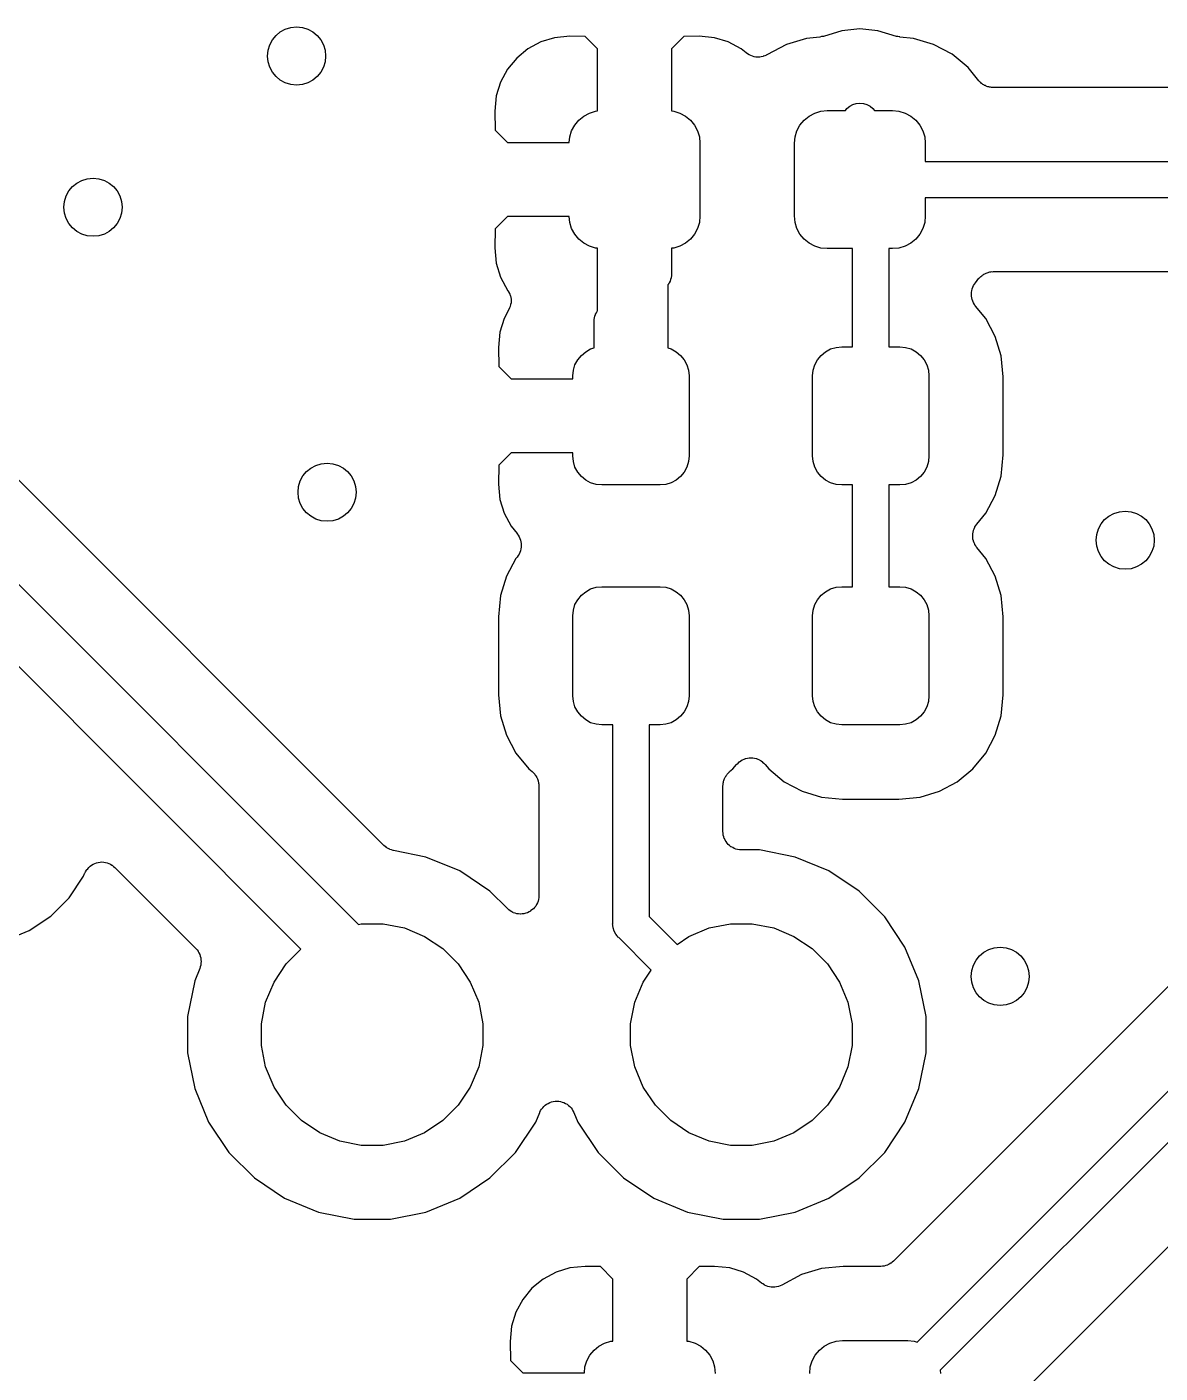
# Model space of a CAD drawing. Extents: x 103 to 213, y -152 to -90.
# Drawn here: x 110.8 to 118.59, y -116.65 to -107.39 of the extents above; entities that cross this region are included whole.
import ezdxf

# ---------------------------------------------------------------- set-up
doc = ezdxf.new("R2010")
doc.units = 0
doc.layers.add('BLACK', color=7, linetype='CONTINUOUS')

msp = doc.modelspace()

# ---------------------------------------------------------------- linework, layer by layer
at = {"layer": 'BLACK', "linetype": 'CONTINUOUS'}
for p, q in [((114.425, -107.464), (114.33, -107.493)), ((114.53, -107.454), (114.425, -107.464)), ((114.636, -107.456), (114.53, -107.454)), ((114.721, -107.541), (114.636, -107.456)), ((115.314, -107.456), (115.229, -107.541)), ((115.42, -107.454), (115.314, -107.456)), ((115.525, -107.464), (115.42, -107.454)), ((115.62, -107.493), (115.525, -107.464)), ((116.157, -107.469), (116.019, -107.511)), ((116.25, -107.46), (116.157, -107.469)), ((116.261, -107.457), (116.25, -107.46)), ((116.272, -107.455), (116.261, -107.457)), ((116.274, -107.455), (116.272, -107.455)), ((116.401, -107.416), (116.274, -107.455)), ((116.274, -107.455), (116.274, -107.455)), ((116.274, -107.455), (116.274, -107.455)), ((116.274, -107.455), (116.274, -107.455)), ((116.525, -107.404), (116.401, -107.416)), ((116.649, -107.416), (116.525, -107.404)), ((116.776, -107.455), (116.649, -107.416)), ((116.787, -107.457), (116.776, -107.455)), ((116.799, -107.459), (116.787, -107.457)), ((116.8, -107.459), (116.799, -107.459)), ((116.8, -107.46), (116.8, -107.459)), ((116.8, -107.459), (116.8, -107.459)), ((116.8, -107.459), (116.8, -107.459)), ((116.893, -107.469), (116.8, -107.46)), ((117.031, -107.511), (116.893, -107.469)), ((114.241, -107.541), (114.164, -107.604)), ((114.33, -107.493), (114.241, -107.541)), ((114.721, -107.968), (114.721, -107.541)), ((115.229, -107.541), (115.229, -107.968)), ((115.709, -107.541), (115.62, -107.493)), ((115.743, -107.569), (115.709, -107.541)), ((115.753, -107.575), (115.743, -107.569)), ((115.763, -107.582), (115.753, -107.575)), ((116.019, -107.511), (115.884, -107.583)), ((117.159, -107.578), (117.031, -107.511)), ((114.164, -107.604), (114.101, -107.681)), ((115.764, -107.583), (115.763, -107.582)), ((115.763, -107.582), (115.763, -107.582)), ((115.775, -107.587), (115.764, -107.583)), ((115.786, -107.592), (115.775, -107.587)), ((115.787, -107.592), (115.786, -107.592)), ((115.786, -107.592), (115.786, -107.592)), ((115.798, -107.595), (115.787, -107.592)), ((115.81, -107.597), (115.798, -107.595)), ((115.811, -107.597), (115.81, -107.597)), ((115.81, -107.597), (115.81, -107.597)), ((115.823, -107.597), (115.811, -107.597)), ((115.835, -107.597), (115.823, -107.597)), ((115.836, -107.597), (115.835, -107.597)), ((115.835, -107.597), (115.835, -107.597)), ((115.847, -107.595), (115.836, -107.597)), ((115.859, -107.593), (115.847, -107.595)), ((115.86, -107.592), (115.859, -107.592)), ((115.859, -107.592), (115.859, -107.593)), ((115.871, -107.588), (115.86, -107.592)), ((115.882, -107.584), (115.871, -107.588)), ((115.883, -107.583), (115.882, -107.584)), ((115.884, -107.583), (115.883, -107.583)), ((115.883, -107.583), (115.883, -107.583)), ((115.883, -107.583), (115.883, -107.583)), ((117.27, -107.67), (117.159, -107.578)), ((117.344, -107.761), (117.27, -107.67)), ((114.101, -107.681), (114.053, -107.77)), ((117.348, -107.765), (117.344, -107.761)), ((114.053, -107.77), (114.024, -107.865)), ((117.352, -107.769), (117.348, -107.765)), ((117.357, -107.773), (117.352, -107.769)), ((117.362, -107.778), (117.357, -107.773)), ((117.367, -107.781), (117.362, -107.778)), ((117.371, -107.785), (117.367, -107.781)), ((117.377, -107.788), (117.371, -107.785)), ((117.383, -107.792), (117.377, -107.788)), ((117.388, -107.794), (117.383, -107.792)), ((117.393, -107.797), (117.388, -107.794)), ((117.399, -107.799), (117.393, -107.797)), ((117.405, -107.801), (117.399, -107.799)), ((117.411, -107.803), (117.405, -107.801)), ((117.416, -107.804), (117.411, -107.803)), ((117.423, -107.805), (117.416, -107.804)), ((117.43, -107.806), (117.423, -107.805)), ((117.435, -107.806), (117.43, -107.806)), ((117.441, -107.807), (117.435, -107.806)), ((117.443, -107.807), (117.441, -107.807)), ((119.415, -107.807), (117.443, -107.807)), ((114.024, -107.865), (114.014, -107.97)), ((116.436, -107.951), (116.455, -107.936)), ((116.455, -107.936), (116.477, -107.924)), ((116.477, -107.924), (116.5, -107.917)), ((116.5, -107.917), (116.525, -107.914)), ((116.525, -107.914), (116.55, -107.917)), ((116.55, -107.917), (116.573, -107.924)), ((116.573, -107.924), (116.595, -107.936)), ((116.595, -107.936), (116.614, -107.951)), ((114.014, -107.97), (114.016, -108.101)), ((114.563, -108.065), (114.591, -108.031)), ((114.591, -108.031), (114.625, -108.003)), ((114.625, -108.003), (114.664, -107.982)), ((114.664, -107.982), (114.706, -107.969)), ((114.706, -107.969), (114.721, -107.968)), ((115.229, -107.968), (115.244, -107.969)), ((115.244, -107.969), (115.286, -107.982)), ((115.286, -107.982), (115.325, -108.003)), ((115.325, -108.003), (115.359, -108.031)), ((115.359, -108.031), (115.387, -108.065)), ((116.113, -108.065), (116.141, -108.031)), ((116.141, -108.031), (116.175, -108.003)), ((116.175, -108.003), (116.214, -107.982)), ((116.214, -107.982), (116.256, -107.969)), ((116.256, -107.969), (116.3, -107.965)), ((116.3, -107.965), (116.425, -107.965)), ((116.425, -107.965), (116.436, -107.951)), ((116.614, -107.951), (116.625, -107.965)), ((116.625, -107.965), (116.75, -107.965)), ((116.75, -107.965), (116.794, -107.969)), ((116.794, -107.969), (116.836, -107.982)), ((116.836, -107.982), (116.875, -108.003)), ((116.875, -108.003), (116.909, -108.031)), ((116.909, -108.031), (116.937, -108.065)), ((114.016, -108.101), (114.101, -108.186)), ((114.529, -108.146), (114.542, -108.104)), ((114.542, -108.104), (114.563, -108.065)), ((115.387, -108.065), (115.408, -108.104)), ((115.408, -108.104), (115.421, -108.146)), ((116.079, -108.146), (116.092, -108.104)), ((116.092, -108.104), (116.113, -108.065)), ((116.937, -108.065), (116.958, -108.104)), ((116.958, -108.104), (116.971, -108.146)), ((114.101, -108.186), (114.525, -108.186)), ((114.525, -108.186), (114.529, -108.146)), ((115.421, -108.146), (115.425, -108.19)), ((115.425, -108.19), (115.425, -108.69)), ((116.075, -108.19), (116.079, -108.146)), ((116.075, -108.69), (116.075, -108.19)), ((116.971, -108.146), (116.975, -108.19)), ((116.975, -108.19), (116.975, -108.315)), ((116.975, -108.315), (119.928, -108.315)), ((119.974, -108.565), (116.975, -108.565)), ((116.975, -108.565), (116.975, -108.69)), ((114.016, -108.779), (114.014, -108.91)), ((114.101, -108.694), (114.016, -108.779)), ((114.525, -108.694), (114.101, -108.694)), ((114.529, -108.734), (114.525, -108.694)), ((114.542, -108.776), (114.529, -108.734)), ((114.563, -108.815), (114.542, -108.776)), ((115.408, -108.776), (115.387, -108.815)), ((115.421, -108.734), (115.408, -108.776)), ((115.425, -108.69), (115.421, -108.734)), ((116.079, -108.734), (116.075, -108.69)), ((116.092, -108.776), (116.079, -108.734)), ((116.113, -108.815), (116.092, -108.776)), ((116.958, -108.776), (116.937, -108.815)), ((116.971, -108.734), (116.958, -108.776)), ((116.975, -108.69), (116.971, -108.734)), ((114.591, -108.849), (114.563, -108.815)), ((114.625, -108.877), (114.591, -108.849)), ((115.359, -108.849), (115.325, -108.877)), ((115.387, -108.815), (115.359, -108.849)), ((116.141, -108.849), (116.113, -108.815)), ((116.175, -108.877), (116.141, -108.849)), ((116.909, -108.849), (116.875, -108.877)), ((116.937, -108.815), (116.909, -108.849)), ((114.014, -108.91), (114.024, -109.015)), ((114.664, -108.898), (114.625, -108.877)), ((114.706, -108.911), (114.664, -108.898)), ((114.721, -108.912), (114.706, -108.911)), ((114.721, -109.341), (114.721, -108.912)), ((115.244, -108.911), (115.229, -108.912)), ((115.229, -108.912), (115.229, -109.089)), ((115.286, -108.898), (115.244, -108.911)), ((115.325, -108.877), (115.286, -108.898)), ((116.214, -108.898), (116.175, -108.877)), ((116.256, -108.911), (116.214, -108.898)), ((116.3, -108.915), (116.256, -108.911)), ((116.475, -108.915), (116.3, -108.915)), ((116.475, -109.59), (116.475, -108.915)), ((116.75, -108.915), (116.725, -108.915)), ((116.725, -108.915), (116.725, -109.59)), ((116.794, -108.911), (116.75, -108.915)), ((116.836, -108.898), (116.794, -108.911)), ((116.875, -108.877), (116.836, -108.898)), ((114.024, -109.015), (114.053, -109.11)), ((114.053, -109.11), (114.103, -109.204)), ((115.213, -109.149), (115.208, -109.159)), ((115.219, -109.139), (115.213, -109.149)), ((115.223, -109.126), (115.219, -109.138)), ((115.219, -109.138), (115.219, -109.138)), ((115.219, -109.138), (115.219, -109.139)), ((115.226, -109.115), (115.223, -109.126)), ((115.228, -109.102), (115.226, -109.114)), ((115.226, -109.114), (115.226, -109.114)), ((115.226, -109.114), (115.226, -109.115)), ((115.229, -109.091), (115.228, -109.102)), ((115.229, -109.089), (115.229, -109.089)), ((115.229, -109.089), (115.229, -109.089)), ((115.229, -109.089), (115.229, -109.089)), ((115.229, -109.089), (115.229, -109.091)), ((123.486, -109.149), (116.758, -115.877)), ((117.314, -109.159), (117.32, -109.149)), ((117.32, -109.149), (117.344, -109.119)), ((117.344, -109.119), (117.346, -109.118)), ((117.346, -109.118), (117.35, -109.114)), ((117.35, -109.114), (117.353, -109.11)), ((117.353, -109.11), (117.358, -109.106)), ((117.358, -109.106), (117.363, -109.101)), ((117.363, -109.101), (117.368, -109.098)), ((117.368, -109.098), (117.372, -109.094)), ((117.372, -109.094), (117.378, -109.091)), ((117.378, -109.091), (117.384, -109.087)), ((117.384, -109.087), (117.389, -109.085)), ((117.389, -109.085), (117.394, -109.083)), ((117.394, -109.083), (117.401, -109.081)), ((117.401, -109.081), (117.407, -109.078)), ((117.407, -109.078), (117.413, -109.077)), ((117.413, -109.077), (117.418, -109.075)), ((117.418, -109.075), (117.425, -109.075)), ((117.425, -109.075), (117.431, -109.073)), ((117.431, -109.073), (117.437, -109.074)), ((117.437, -109.074), (117.443, -109.073)), ((117.443, -109.073), (119.943, -109.073)), ((114.103, -109.204), (114.104, -109.205)), ((114.104, -109.205), (114.111, -109.215)), ((114.111, -109.215), (114.111, -109.216)), ((114.111, -109.216), (114.111, -109.216)), ((114.111, -109.216), (114.116, -109.227)), ((114.116, -109.227), (114.12, -109.238)), ((114.12, -109.238), (114.12, -109.239)), ((114.12, -109.239), (114.121, -109.239)), ((114.121, -109.239), (114.123, -109.251)), ((115.207, -109.161), (115.204, -109.164)), ((115.204, -109.164), (115.204, -109.598)), ((115.208, -109.159), (115.207, -109.16)), ((115.207, -109.16), (115.207, -109.161)), ((117.292, -109.215), (117.295, -109.204)), ((117.292, -109.216), (117.292, -109.215)), ((117.292, -109.228), (117.292, -109.216)), ((117.292, -109.216), (117.292, -109.216)), ((117.292, -109.24), (117.292, -109.228)), ((117.292, -109.241), (117.292, -109.24)), ((117.295, -109.253), (117.292, -109.241)), ((117.292, -109.241), (117.292, -109.241)), ((117.295, -109.204), (117.297, -109.192)), ((117.297, -109.191), (117.302, -109.18)), ((117.297, -109.192), (117.297, -109.191)), ((117.297, -109.192), (117.297, -109.192)), ((117.302, -109.18), (117.307, -109.169)), ((117.307, -109.168), (117.314, -109.159)), ((117.307, -109.169), (117.307, -109.168)), ((117.307, -109.169), (117.307, -109.169)), ((114.111, -109.334), (114.078, -109.395)), ((114.115, -109.323), (114.111, -109.334)), ((114.12, -109.313), (114.115, -109.323)), ((114.122, -109.3), (114.12, -109.312)), ((114.12, -109.312), (114.12, -109.312)), ((114.12, -109.312), (114.12, -109.313)), ((114.125, -109.288), (114.122, -109.3)), ((114.123, -109.251), (114.125, -109.262)), ((114.125, -109.262), (114.125, -109.263)), ((114.125, -109.263), (114.125, -109.264)), ((114.125, -109.264), (114.125, -109.275)), ((114.125, -109.275), (114.125, -109.287)), ((114.125, -109.287), (114.125, -109.288)), ((114.125, -109.288), (114.125, -109.288)), ((117.297, -109.265), (117.295, -109.253)), ((117.301, -109.276), (117.297, -109.265)), ((117.297, -109.265), (117.297, -109.265)), ((117.297, -109.265), (117.297, -109.265)), ((117.306, -109.288), (117.301, -109.276)), ((117.313, -109.298), (117.306, -109.288)), ((117.306, -109.288), (117.306, -109.288)), ((117.306, -109.288), (117.306, -109.288)), ((117.319, -109.308), (117.313, -109.298)), ((117.32, -109.309), (117.319, -109.308)), ((117.32, -109.31), (117.32, -109.309)), ((117.32, -109.309), (117.32, -109.309)), ((117.32, -109.309), (117.32, -109.309)), ((117.391, -109.395), (117.32, -109.31)), ((114.078, -109.395), (114.049, -109.49)), ((114.696, -109.414), (114.697, -109.403)), ((114.696, -109.416), (114.696, -109.414)), ((114.696, -109.598), (114.696, -109.416)), ((114.696, -109.416), (114.696, -109.416)), ((114.696, -109.416), (114.696, -109.416)), ((114.696, -109.416), (114.696, -109.416)), ((114.697, -109.403), (114.699, -109.391)), ((114.699, -109.39), (114.702, -109.379)), ((114.699, -109.391), (114.699, -109.39)), ((114.699, -109.391), (114.699, -109.391)), ((114.702, -109.379), (114.706, -109.367)), ((114.706, -109.366), (114.712, -109.356)), ((114.706, -109.367), (114.706, -109.366)), ((114.706, -109.367), (114.706, -109.367)), ((114.712, -109.356), (114.717, -109.346)), ((114.717, -109.346), (114.718, -109.345)), ((114.718, -109.344), (114.721, -109.341)), ((114.718, -109.345), (114.718, -109.344)), ((117.456, -109.518), (117.391, -109.395)), ((114.049, -109.49), (114.039, -109.595)), ((116.918, -116.435), (123.867, -109.486)), ((117.497, -109.651), (117.456, -109.518)), ((114.039, -109.595), (114.041, -109.726)), ((114.639, -109.624), (114.673, -109.605)), ((114.673, -109.605), (114.696, -109.598)), ((115.204, -109.598), (115.227, -109.605)), ((115.227, -109.605), (115.261, -109.624)), ((116.289, -109.624), (116.323, -109.605)), ((116.323, -109.605), (116.361, -109.594)), ((116.361, -109.594), (116.4, -109.59)), ((116.4, -109.59), (116.475, -109.59)), ((116.725, -109.59), (116.8, -109.59)), ((116.8, -109.59), (116.839, -109.594)), ((116.839, -109.594), (116.877, -109.605)), ((116.877, -109.605), (116.911, -109.624)), ((114.565, -109.713), (114.584, -109.679)), ((114.584, -109.679), (114.609, -109.649)), ((114.609, -109.649), (114.639, -109.624)), ((115.261, -109.624), (115.291, -109.649)), ((115.291, -109.649), (115.316, -109.679)), ((115.316, -109.679), (115.335, -109.713)), ((116.215, -109.713), (116.234, -109.679)), ((116.234, -109.679), (116.259, -109.649)), ((116.259, -109.649), (116.289, -109.624)), ((116.911, -109.624), (116.941, -109.649)), ((116.941, -109.649), (116.966, -109.679)), ((116.966, -109.679), (116.985, -109.713)), ((124.012, -109.695), (117.078, -116.629)), ((117.511, -109.796), (117.497, -109.651)), ((114.041, -109.726), (114.126, -109.811)), ((114.55, -109.79), (114.554, -109.751)), ((114.55, -109.811), (114.55, -109.79)), ((114.554, -109.751), (114.565, -109.713)), ((115.335, -109.713), (115.346, -109.751)), ((115.346, -109.751), (115.35, -109.79)), ((115.35, -109.79), (115.35, -110.34)), ((116.2, -109.79), (116.204, -109.751)), ((116.2, -110.34), (116.2, -109.79)), ((116.204, -109.751), (116.215, -109.713)), ((116.985, -109.713), (116.996, -109.751)), ((116.996, -109.751), (117, -109.79)), ((117, -109.79), (117, -110.34)), ((117.511, -110.334), (117.511, -109.796)), ((114.126, -109.811), (114.55, -109.811)), ((113.251, -113.019), (110.229, -109.998)), ((109.598, -110.085), (113.075, -113.562)), ((114.126, -110.319), (114.041, -110.404)), ((114.55, -110.319), (114.126, -110.319)), ((114.55, -110.34), (114.55, -110.319)), ((114.554, -110.379), (114.55, -110.34)), ((115.35, -110.34), (115.346, -110.379)), ((116.204, -110.379), (116.2, -110.34)), ((117, -110.34), (116.996, -110.379)), ((117.497, -110.479), (117.511, -110.334)), ((112.68, -113.733), (109.315, -110.368)), ((114.041, -110.404), (114.039, -110.535)), ((114.565, -110.417), (114.554, -110.379)), ((114.584, -110.451), (114.565, -110.417)), ((115.335, -110.417), (115.316, -110.451)), ((115.346, -110.379), (115.335, -110.417)), ((116.215, -110.417), (116.204, -110.379)), ((116.234, -110.451), (116.215, -110.417)), ((116.985, -110.417), (116.966, -110.451)), ((116.996, -110.379), (116.985, -110.417)), ((114.039, -110.535), (114.049, -110.64)), ((114.609, -110.481), (114.584, -110.451)), ((114.639, -110.506), (114.609, -110.481)), ((114.673, -110.525), (114.639, -110.506)), ((114.711, -110.536), (114.673, -110.525)), ((114.75, -110.54), (114.711, -110.536)), ((115.15, -110.54), (114.75, -110.54)), ((115.189, -110.536), (115.15, -110.54)), ((115.227, -110.525), (115.189, -110.536)), ((115.261, -110.506), (115.227, -110.525)), ((115.291, -110.481), (115.261, -110.506)), ((115.316, -110.451), (115.291, -110.481)), ((116.259, -110.481), (116.234, -110.451)), ((116.289, -110.506), (116.259, -110.481)), ((116.323, -110.525), (116.289, -110.506)), ((116.361, -110.536), (116.323, -110.525)), ((116.4, -110.54), (116.361, -110.536)), ((116.475, -110.54), (116.4, -110.54)), ((116.475, -111.24), (116.475, -110.54)), ((116.8, -110.54), (116.725, -110.54)), ((116.725, -110.54), (116.725, -111.24)), ((116.839, -110.536), (116.8, -110.54)), ((116.877, -110.525), (116.839, -110.536)), ((116.911, -110.506), (116.877, -110.525)), ((116.941, -110.481), (116.911, -110.506)), ((116.966, -110.451), (116.941, -110.481)), ((117.456, -110.612), (117.497, -110.479)), ((117.391, -110.735), (117.456, -110.612)), ((114.049, -110.64), (114.078, -110.735)), ((114.078, -110.735), (114.126, -110.824)), ((117.323, -110.819), (117.329, -110.809)), ((117.329, -110.809), (117.391, -110.735)), ((114.126, -110.824), (114.167, -110.874)), ((114.167, -110.874), (114.168, -110.875)), ((114.168, -110.875), (114.168, -110.875)), ((114.168, -110.875), (114.168, -110.875)), ((114.168, -110.875), (114.168, -110.876)), ((114.168, -110.876), (114.175, -110.886)), ((114.175, -110.886), (114.181, -110.896)), ((114.181, -110.896), (114.182, -110.896)), ((114.182, -110.896), (114.182, -110.897)), ((114.182, -110.897), (114.186, -110.908)), ((114.186, -110.908), (114.191, -110.919)), ((117.301, -110.876), (117.304, -110.865)), ((117.301, -110.877), (117.301, -110.876)), ((117.301, -110.889), (117.301, -110.877)), ((117.301, -110.877), (117.301, -110.877)), ((117.301, -110.901), (117.301, -110.889)), ((117.301, -110.902), (117.301, -110.901)), ((117.303, -110.914), (117.301, -110.902)), ((117.301, -110.902), (117.301, -110.902)), ((117.304, -110.865), (117.306, -110.853)), ((117.306, -110.852), (117.311, -110.841)), ((117.306, -110.853), (117.306, -110.852)), ((117.306, -110.852), (117.306, -110.852)), ((117.311, -110.841), (117.316, -110.83)), ((117.316, -110.829), (117.323, -110.819)), ((117.316, -110.83), (117.316, -110.829)), ((117.316, -110.83), (117.316, -110.83)), ((114.19, -110.993), (114.186, -111.004)), ((114.191, -110.992), (114.19, -110.993)), ((114.19, -110.993), (114.19, -110.993)), ((114.191, -110.919), (114.191, -110.919)), ((114.191, -110.919), (114.191, -110.92)), ((114.191, -110.92), (114.193, -110.931)), ((114.193, -110.98), (114.191, -110.992)), ((114.193, -110.931), (114.196, -110.943)), ((114.195, -110.969), (114.193, -110.98)), ((114.196, -110.944), (114.195, -110.956)), ((114.195, -110.956), (114.195, -110.968)), ((114.195, -110.968), (114.195, -110.968)), ((114.195, -110.968), (114.195, -110.969)), ((114.196, -110.943), (114.196, -110.943)), ((114.196, -110.943), (114.196, -110.944)), ((117.306, -110.925), (117.303, -110.914)), ((117.306, -110.926), (117.306, -110.925)), ((117.31, -110.937), (117.306, -110.926)), ((117.306, -110.926), (117.306, -110.926)), ((117.315, -110.948), (117.31, -110.937)), ((117.315, -110.949), (117.315, -110.948)), ((117.322, -110.959), (117.315, -110.949)), ((117.315, -110.949), (117.315, -110.949)), ((117.328, -110.969), (117.322, -110.959)), ((117.329, -110.97), (117.328, -110.969)), ((117.329, -110.971), (117.329, -110.97)), ((117.329, -110.97), (117.329, -110.97)), ((117.329, -110.97), (117.329, -110.97)), ((117.391, -111.045), (117.329, -110.971)), ((114.159, -111.045), (114.094, -111.168)), ((114.167, -111.036), (114.159, -111.045)), ((114.174, -111.026), (114.167, -111.036)), ((114.181, -111.016), (114.174, -111.026)), ((114.186, -111.004), (114.181, -111.015)), ((114.181, -111.015), (114.181, -111.015)), ((114.181, -111.015), (114.181, -111.016)), ((117.456, -111.168), (117.391, -111.045)), ((114.094, -111.168), (114.053, -111.301)), ((117.497, -111.301), (117.456, -111.168)), ((114.609, -111.299), (114.639, -111.274)), ((114.639, -111.274), (114.673, -111.255)), ((114.673, -111.255), (114.711, -111.244)), ((114.711, -111.244), (114.75, -111.24)), ((114.75, -111.24), (115.15, -111.24)), ((115.15, -111.24), (115.189, -111.244)), ((115.189, -111.244), (115.227, -111.255)), ((115.227, -111.255), (115.261, -111.274)), ((115.261, -111.274), (115.291, -111.299)), ((116.259, -111.299), (116.289, -111.274)), ((116.289, -111.274), (116.323, -111.255)), ((116.323, -111.255), (116.361, -111.244)), ((116.361, -111.244), (116.4, -111.24)), ((116.4, -111.24), (116.475, -111.24)), ((116.725, -111.24), (116.8, -111.24)), ((116.8, -111.24), (116.839, -111.244)), ((116.839, -111.244), (116.877, -111.255)), ((116.877, -111.255), (116.911, -111.274)), ((116.911, -111.274), (116.941, -111.299)), ((114.053, -111.301), (114.039, -111.446)), ((114.554, -111.401), (114.565, -111.363)), ((114.565, -111.363), (114.584, -111.329)), ((114.584, -111.329), (114.609, -111.299)), ((115.291, -111.299), (115.316, -111.329)), ((115.316, -111.329), (115.335, -111.363)), ((115.335, -111.363), (115.346, -111.401)), ((116.204, -111.401), (116.215, -111.363)), ((116.215, -111.363), (116.234, -111.329)), ((116.234, -111.329), (116.259, -111.299)), ((116.941, -111.299), (116.966, -111.329)), ((116.966, -111.329), (116.985, -111.363)), ((116.985, -111.363), (116.996, -111.401)), ((117.511, -111.446), (117.497, -111.301)), ((114.039, -111.446), (114.039, -111.984)), ((114.55, -111.44), (114.554, -111.401)), ((114.55, -111.99), (114.55, -111.44)), ((115.346, -111.401), (115.35, -111.44)), ((115.35, -111.44), (115.35, -111.99)), ((116.2, -111.44), (116.204, -111.401)), ((116.2, -111.99), (116.2, -111.44)), ((116.996, -111.401), (117, -111.44)), ((117, -111.44), (117, -111.99)), ((117.511, -111.984), (117.511, -111.446)), ((114.039, -111.984), (114.053, -112.129)), ((114.554, -112.029), (114.55, -111.99)), ((115.35, -111.99), (115.346, -112.029)), ((116.204, -112.029), (116.2, -111.99)), ((117, -111.99), (116.996, -112.029)), ((117.497, -112.129), (117.511, -111.984)), ((114.565, -112.067), (114.554, -112.029)), ((114.584, -112.101), (114.565, -112.067)), ((114.609, -112.131), (114.584, -112.101)), ((115.316, -112.101), (115.291, -112.131)), ((115.335, -112.067), (115.316, -112.101)), ((115.346, -112.029), (115.335, -112.067)), ((116.215, -112.067), (116.204, -112.029)), ((116.234, -112.101), (116.215, -112.067)), ((116.259, -112.131), (116.234, -112.101)), ((116.966, -112.101), (116.941, -112.131)), ((116.985, -112.067), (116.966, -112.101)), ((116.996, -112.029), (116.985, -112.067)), ((114.053, -112.129), (114.094, -112.262)), ((114.639, -112.156), (114.609, -112.131)), ((114.673, -112.175), (114.639, -112.156)), ((114.711, -112.186), (114.673, -112.175)), ((114.75, -112.19), (114.711, -112.186)), ((114.825, -112.19), (114.75, -112.19)), ((114.825, -113.554), (114.825, -112.19)), ((115.15, -112.19), (115.075, -112.19)), ((115.075, -112.19), (115.075, -113.508)), ((115.189, -112.186), (115.15, -112.19)), ((115.227, -112.175), (115.189, -112.186)), ((115.261, -112.156), (115.227, -112.175)), ((115.291, -112.131), (115.261, -112.156)), ((116.289, -112.156), (116.259, -112.131)), ((116.323, -112.175), (116.289, -112.156)), ((116.361, -112.186), (116.323, -112.175)), ((116.4, -112.19), (116.361, -112.186)), ((116.8, -112.19), (116.4, -112.19)), ((116.839, -112.186), (116.8, -112.19)), ((116.877, -112.175), (116.839, -112.186)), ((116.911, -112.156), (116.877, -112.175)), ((116.941, -112.131), (116.911, -112.156)), ((117.456, -112.262), (117.497, -112.129)), ((114.094, -112.262), (114.159, -112.385)), ((117.391, -112.385), (117.456, -112.262)), ((114.159, -112.385), (114.248, -112.492)), ((117.302, -112.492), (117.391, -112.385)), ((115.652, -112.492), (115.677, -112.463)), ((115.677, -112.462), (115.678, -112.461)), ((115.677, -112.463), (115.677, -112.462)), ((115.677, -112.462), (115.677, -112.462)), ((115.677, -112.462), (115.677, -112.462)), ((115.678, -112.461), (115.687, -112.453)), ((115.687, -112.453), (115.695, -112.444)), ((115.695, -112.444), (115.695, -112.444)), ((115.695, -112.444), (115.696, -112.444)), ((115.696, -112.444), (115.706, -112.437)), ((115.706, -112.437), (115.716, -112.431)), ((115.716, -112.431), (115.717, -112.43)), ((115.716, -112.431), (115.716, -112.431)), ((115.717, -112.43), (115.728, -112.426)), ((115.728, -112.426), (115.739, -112.421)), ((115.739, -112.421), (115.739, -112.421)), ((115.739, -112.421), (115.74, -112.421)), ((115.74, -112.421), (115.751, -112.419)), ((115.751, -112.419), (115.763, -112.417)), ((115.763, -112.417), (115.763, -112.417)), ((115.763, -112.417), (115.764, -112.417)), ((115.764, -112.417), (115.776, -112.417)), ((115.776, -112.417), (115.788, -112.417)), ((115.788, -112.417), (115.788, -112.417)), ((115.788, -112.417), (115.789, -112.417)), ((115.789, -112.417), (115.8, -112.419)), ((115.8, -112.419), (115.812, -112.422)), ((115.812, -112.422), (115.813, -112.422)), ((115.813, -112.422), (115.813, -112.422)), ((115.813, -112.422), (115.824, -112.427)), ((115.824, -112.427), (115.835, -112.431)), ((115.835, -112.431), (115.835, -112.431)), ((115.835, -112.431), (115.836, -112.432)), ((115.836, -112.432), (115.846, -112.438)), ((115.846, -112.438), (115.856, -112.445)), ((115.856, -112.445), (115.856, -112.445)), ((115.856, -112.445), (115.856, -112.446)), ((115.856, -112.446), (115.865, -112.454)), ((115.865, -112.454), (115.873, -112.463)), ((115.873, -112.463), (115.898, -112.492)), ((114.248, -112.492), (114.271, -112.511)), ((114.271, -112.511), (114.272, -112.512)), ((114.272, -112.512), (114.276, -112.516)), ((114.276, -112.516), (114.28, -112.52)), ((114.28, -112.52), (114.284, -112.525)), ((114.284, -112.525), (114.289, -112.53)), ((114.289, -112.53), (114.292, -112.535)), ((114.292, -112.535), (114.296, -112.539)), ((114.296, -112.539), (114.299, -112.545)), ((114.299, -112.545), (114.303, -112.551)), ((114.303, -112.551), (114.305, -112.556)), ((114.305, -112.556), (114.307, -112.561)), ((114.307, -112.561), (114.309, -112.568)), ((114.309, -112.568), (114.312, -112.574)), ((114.312, -112.574), (114.313, -112.579)), ((115.587, -112.578), (115.589, -112.572)), ((115.589, -112.572), (115.591, -112.566)), ((115.591, -112.566), (115.593, -112.559)), ((115.593, -112.559), (115.596, -112.554)), ((115.596, -112.554), (115.598, -112.549)), ((115.598, -112.549), (115.602, -112.544)), ((115.602, -112.544), (115.605, -112.538)), ((115.605, -112.538), (115.609, -112.533)), ((115.609, -112.533), (115.612, -112.529)), ((115.612, -112.529), (115.617, -112.524)), ((115.617, -112.524), (115.621, -112.519)), ((115.621, -112.519), (115.625, -112.515)), ((115.625, -112.515), (115.629, -112.511)), ((115.629, -112.511), (115.652, -112.492)), ((115.898, -112.492), (116.005, -112.581)), ((117.195, -112.581), (117.302, -112.492)), ((114.313, -112.579), (114.315, -112.585)), ((114.315, -112.585), (114.315, -112.592)), ((114.315, -112.592), (114.317, -112.598)), ((114.317, -112.598), (114.316, -112.604)), ((114.316, -112.604), (114.317, -112.609)), ((114.317, -112.609), (114.317, -113.364)), ((115.583, -112.608), (115.584, -112.602)), ((115.583, -112.609), (115.583, -112.608)), ((115.583, -112.923), (115.583, -112.609)), ((115.584, -112.596), (115.585, -112.59)), ((115.584, -112.602), (115.584, -112.596)), ((115.585, -112.59), (115.586, -112.583)), ((115.586, -112.583), (115.587, -112.578)), ((116.005, -112.581), (116.128, -112.646)), ((116.128, -112.646), (116.261, -112.687)), ((116.939, -112.687), (117.072, -112.646)), ((117.072, -112.646), (117.195, -112.581)), ((116.261, -112.687), (116.406, -112.701)), ((116.406, -112.701), (116.794, -112.701)), ((116.794, -112.701), (116.939, -112.687)), ((115.584, -112.935), (115.583, -112.923)), ((115.585, -112.947), (115.584, -112.935)), ((115.585, -112.948), (115.585, -112.947)), ((115.585, -112.947), (115.585, -112.947)), ((113.26, -113.027), (113.251, -113.019)), ((113.269, -113.034), (113.26, -113.027)), ((113.269, -113.035), (113.269, -113.034)), ((113.27, -113.035), (113.269, -113.035)), ((113.28, -113.041), (113.27, -113.035)), ((115.589, -112.959), (115.585, -112.948)), ((115.592, -112.971), (115.589, -112.959)), ((115.593, -112.971), (115.592, -112.971)), ((115.592, -112.971), (115.592, -112.971)), ((115.598, -112.982), (115.593, -112.971)), ((115.604, -112.993), (115.598, -112.982)), ((115.612, -113.003), (115.604, -112.993)), ((115.604, -112.993), (115.604, -112.993)), ((115.604, -112.993), (115.604, -112.993)), ((115.619, -113.012), (115.612, -113.003)), ((115.62, -113.012), (115.619, -113.012)), ((115.629, -113.02), (115.62, -113.012)), ((115.62, -113.012), (115.62, -113.012)), ((115.638, -113.028), (115.629, -113.02)), ((115.639, -113.028), (115.638, -113.028)), ((115.65, -113.034), (115.639, -113.028)), ((115.639, -113.028), (115.639, -113.028)), ((115.66, -113.04), (115.65, -113.034)), ((115.661, -113.04), (115.66, -113.04)), ((115.66, -113.04), (115.66, -113.04)), ((115.672, -113.044), (115.661, -113.04)), ((113.29, -113.046), (113.28, -113.041)), ((113.291, -113.046), (113.29, -113.046)), ((113.292, -113.047), (113.291, -113.046)), ((113.303, -113.05), (113.292, -113.047)), ((113.314, -113.054), (113.303, -113.05)), ((113.315, -113.054), (113.314, -113.054)), ((113.316, -113.054), (113.315, -113.054)), ((113.315, -113.054), (113.315, -113.054)), ((113.315, -113.054), (113.315, -113.054)), ((113.54, -113.099), (113.316, -113.054)), ((113.772, -113.195), (113.54, -113.099)), ((115.684, -113.047), (115.672, -113.044)), ((115.696, -113.049), (115.684, -113.047)), ((115.684, -113.047), (115.684, -113.047)), ((115.684, -113.047), (115.684, -113.047)), ((115.708, -113.05), (115.696, -113.049)), ((115.709, -113.05), (115.708, -113.05)), ((115.71, -113.05), (115.709, -113.05)), ((115.709, -113.05), (115.709, -113.05)), ((115.709, -113.05), (115.709, -113.05)), ((115.835, -113.05), (115.71, -113.05)), ((116.08, -113.099), (115.835, -113.05)), ((116.312, -113.195), (116.08, -113.099)), ((111.185, -113.23), (111.192, -113.212)), ((111.192, -113.212), (111.193, -113.211)), ((111.193, -113.21), (111.199, -113.2)), ((111.193, -113.211), (111.193, -113.21)), ((111.193, -113.211), (111.193, -113.211)), ((111.193, -113.211), (111.193, -113.211)), ((111.199, -113.2), (111.205, -113.189)), ((111.205, -113.188), (111.213, -113.179)), ((111.205, -113.189), (111.205, -113.188)), ((111.205, -113.189), (111.205, -113.189)), ((111.213, -113.179), (111.22, -113.17)), ((111.22, -113.17), (111.221, -113.17)), ((111.221, -113.17), (111.23, -113.162)), ((111.221, -113.17), (111.221, -113.17)), ((111.23, -113.162), (111.24, -113.154)), ((111.24, -113.154), (111.251, -113.148)), ((111.24, -113.154), (111.24, -113.154)), ((111.24, -113.154), (111.24, -113.154)), ((111.251, -113.148), (111.262, -113.143)), ((111.262, -113.143), (111.274, -113.139)), ((111.262, -113.143), (111.262, -113.143)), ((111.262, -113.143), (111.262, -113.143)), ((111.274, -113.139), (111.285, -113.136)), ((111.285, -113.136), (111.286, -113.136)), ((111.286, -113.136), (111.298, -113.135)), ((111.286, -113.136), (111.286, -113.136)), ((111.298, -113.135), (111.31, -113.133)), ((111.31, -113.133), (111.31, -113.133)), ((111.31, -113.133), (111.311, -113.133)), ((111.311, -113.133), (111.323, -113.135)), ((111.323, -113.135), (111.335, -113.136)), ((111.335, -113.136), (111.335, -113.136)), ((111.335, -113.136), (111.335, -113.136)), ((111.335, -113.136), (111.347, -113.14)), ((111.347, -113.14), (111.358, -113.143)), ((111.358, -113.143), (111.359, -113.143)), ((111.359, -113.143), (111.359, -113.143)), ((111.359, -113.143), (111.37, -113.149)), ((111.37, -113.149), (111.38, -113.155)), ((111.38, -113.155), (111.38, -113.155)), ((111.38, -113.155), (111.381, -113.155)), ((111.381, -113.155), (111.39, -113.163)), ((111.39, -113.163), (111.399, -113.171)), ((111.399, -113.171), (111.956, -113.727)), ((113.98, -113.334), (113.772, -113.195)), ((116.52, -113.334), (116.312, -113.195)), ((111.085, -113.379), (111.185, -113.23)), ((110.959, -113.505), (111.085, -113.379)), ((114.1, -113.454), (113.98, -113.334)), ((114.311, -113.402), (114.307, -113.414)), ((114.314, -113.391), (114.311, -113.402)), ((114.316, -113.378), (114.314, -113.39)), ((114.314, -113.39), (114.314, -113.391)), ((114.314, -113.391), (114.314, -113.391)), ((114.317, -113.366), (114.316, -113.378)), ((114.317, -113.364), (114.317, -113.366)), ((114.317, -113.366), (114.317, -113.366)), ((114.317, -113.366), (114.317, -113.366)), ((114.317, -113.366), (114.317, -113.366)), ((116.696, -113.51), (116.52, -113.334)), ((114.11, -113.462), (114.1, -113.454)), ((114.119, -113.47), (114.11, -113.462)), ((114.13, -113.476), (114.119, -113.47)), ((114.119, -113.47), (114.119, -113.47)), ((114.119, -113.47), (114.119, -113.47)), ((114.141, -113.481), (114.13, -113.476)), ((114.141, -113.482), (114.141, -113.481)), ((114.141, -113.481), (114.141, -113.481)), ((114.153, -113.485), (114.141, -113.482)), ((114.164, -113.489), (114.153, -113.485)), ((114.165, -113.489), (114.164, -113.489)), ((114.177, -113.49), (114.165, -113.489)), ((114.165, -113.489), (114.165, -113.489)), ((114.189, -113.491), (114.177, -113.49)), ((114.19, -113.491), (114.189, -113.491)), ((114.189, -113.491), (114.189, -113.491)), ((114.202, -113.49), (114.19, -113.491)), ((114.214, -113.489), (114.202, -113.49)), ((114.226, -113.485), (114.214, -113.489)), ((114.214, -113.489), (114.214, -113.489)), ((114.214, -113.489), (114.214, -113.489)), ((114.238, -113.482), (114.226, -113.485)), ((114.249, -113.476), (114.238, -113.482)), ((114.238, -113.482), (114.238, -113.482)), ((114.238, -113.482), (114.238, -113.482)), ((114.26, -113.471), (114.249, -113.476)), ((114.269, -113.463), (114.26, -113.47)), ((114.26, -113.47), (114.26, -113.47)), ((114.26, -113.47), (114.26, -113.471)), ((114.279, -113.455), (114.269, -113.463)), ((114.287, -113.445), (114.279, -113.455)), ((114.279, -113.455), (114.279, -113.455)), ((114.279, -113.455), (114.279, -113.455)), ((114.295, -113.436), (114.287, -113.445)), ((114.301, -113.425), (114.295, -113.436)), ((114.295, -113.436), (114.295, -113.436)), ((114.295, -113.436), (114.295, -113.436)), ((114.307, -113.414), (114.301, -113.425)), ((114.307, -113.414), (114.307, -113.414)), ((114.307, -113.414), (114.307, -113.414)), ((110.81, -113.605), (110.959, -113.505)), ((113.075, -113.562), (113.095, -113.558)), ((113.095, -113.558), (113.245, -113.558)), ((113.245, -113.558), (113.392, -113.587)), ((113.392, -113.587), (113.531, -113.645)), ((114.824, -113.56), (114.825, -113.554)), ((114.825, -113.566), (114.824, -113.56)), ((114.825, -113.57), (114.825, -113.566)), ((114.827, -113.585), (114.825, -113.57)), ((114.834, -113.608), (114.827, -113.585)), ((115.075, -113.508), (115.267, -113.7)), ((115.349, -113.645), (115.488, -113.587)), ((115.488, -113.587), (115.635, -113.558)), ((115.635, -113.558), (115.785, -113.558)), ((115.785, -113.558), (115.932, -113.587)), ((115.932, -113.587), (116.071, -113.645)), ((116.835, -113.718), (116.696, -113.51)), ((110.645, -113.673), (110.81, -113.605)), ((113.531, -113.645), (113.656, -113.728)), ((114.846, -113.63), (114.834, -113.608)), ((114.855, -113.641), (114.846, -113.63)), ((114.861, -113.649), (114.855, -113.641)), ((114.866, -113.653), (114.861, -113.649)), ((115.09, -113.877), (114.866, -113.653)), ((115.267, -113.7), (115.349, -113.645)), ((116.071, -113.645), (116.196, -113.728)), ((111.956, -113.727), (111.956, -113.728)), ((111.956, -113.728), (111.956, -113.728)), ((111.956, -113.728), (111.957, -113.728)), ((111.957, -113.728), (111.957, -113.729)), ((111.957, -113.729), (111.965, -113.738)), ((111.965, -113.738), (111.972, -113.747)), ((111.972, -113.747), (111.972, -113.747)), ((111.972, -113.747), (111.973, -113.748)), ((111.973, -113.748), (111.978, -113.758)), ((111.978, -113.758), (111.984, -113.769)), ((111.984, -113.769), (111.984, -113.769)), ((111.984, -113.769), (111.984, -113.77)), ((111.984, -113.77), (111.987, -113.781)), ((112.578, -113.834), (112.68, -113.733)), ((113.656, -113.728), (113.762, -113.834)), ((116.196, -113.728), (116.302, -113.834)), ((116.931, -113.95), (116.835, -113.718)), ((111.984, -113.866), (111.949, -113.95)), ((111.987, -113.854), (111.984, -113.866)), ((111.987, -113.781), (111.991, -113.793)), ((111.991, -113.843), (111.987, -113.854)), ((111.991, -113.793), (111.991, -113.793)), ((111.991, -113.793), (111.991, -113.794)), ((111.991, -113.794), (111.992, -113.806)), ((111.992, -113.83), (111.991, -113.842)), ((111.991, -113.842), (111.991, -113.842)), ((111.991, -113.842), (111.991, -113.843)), ((111.992, -113.806), (111.993, -113.817)), ((111.993, -113.818), (111.992, -113.83)), ((111.993, -113.817), (111.993, -113.818)), ((111.993, -113.818), (111.993, -113.818)), ((112.495, -113.959), (112.578, -113.834)), ((113.762, -113.834), (113.845, -113.959)), ((116.302, -113.834), (116.385, -113.959)), ((111.949, -113.95), (111.9, -114.195)), ((112.437, -114.098), (112.495, -113.959)), ((113.845, -113.959), (113.903, -114.098)), ((114.977, -114.098), (115.035, -113.959)), ((115.035, -113.959), (115.09, -113.877)), ((116.385, -113.959), (116.443, -114.098)), ((116.98, -114.195), (116.931, -113.95)), ((112.408, -114.245), (112.437, -114.098)), ((113.903, -114.098), (113.932, -114.245)), ((114.948, -114.245), (114.977, -114.098)), ((116.443, -114.098), (116.472, -114.245)), ((111.9, -114.195), (111.9, -114.445)), ((116.98, -114.445), (116.98, -114.195)), ((112.408, -114.395), (112.408, -114.245)), ((113.932, -114.245), (113.932, -114.395)), ((114.948, -114.395), (114.948, -114.245)), ((116.472, -114.245), (116.472, -114.395)), ((112.437, -114.542), (112.408, -114.395)), ((113.932, -114.395), (113.903, -114.542)), ((114.977, -114.542), (114.948, -114.395)), ((116.472, -114.395), (116.443, -114.542)), ((111.9, -114.445), (111.949, -114.69)), ((116.931, -114.69), (116.98, -114.445)), ((112.495, -114.681), (112.437, -114.542)), ((113.903, -114.542), (113.845, -114.681)), ((115.035, -114.681), (114.977, -114.542)), ((116.443, -114.542), (116.385, -114.681)), ((111.949, -114.69), (112.045, -114.922)), ((112.578, -114.806), (112.495, -114.681)), ((113.845, -114.681), (113.762, -114.806)), ((115.118, -114.806), (115.035, -114.681)), ((116.385, -114.681), (116.302, -114.806)), ((116.835, -114.922), (116.931, -114.69)), ((114.361, -114.806), (114.37, -114.798)), ((114.37, -114.798), (114.37, -114.798)), ((114.37, -114.798), (114.371, -114.798)), ((114.371, -114.798), (114.381, -114.793)), ((114.381, -114.793), (114.392, -114.787)), ((114.392, -114.787), (114.392, -114.787)), ((114.392, -114.787), (114.393, -114.787)), ((114.393, -114.787), (114.404, -114.783)), ((114.404, -114.783), (114.416, -114.78)), ((114.416, -114.78), (114.429, -114.779)), ((114.416, -114.78), (114.416, -114.78)), ((114.416, -114.78), (114.416, -114.78)), ((114.429, -114.779), (114.441, -114.777)), ((114.441, -114.777), (114.441, -114.778)), ((114.441, -114.778), (114.441, -114.777)), ((114.441, -114.777), (114.453, -114.779)), ((114.453, -114.779), (114.465, -114.78)), ((114.465, -114.78), (114.466, -114.78)), ((114.466, -114.78), (114.466, -114.78)), ((114.466, -114.78), (114.477, -114.784)), ((114.477, -114.784), (114.489, -114.787)), ((114.489, -114.787), (114.489, -114.787)), ((114.489, -114.787), (114.489, -114.787)), ((114.489, -114.787), (114.5, -114.793)), ((114.5, -114.793), (114.511, -114.799)), ((114.511, -114.799), (114.511, -114.799)), ((114.511, -114.799), (114.511, -114.799)), ((114.511, -114.799), (114.52, -114.807)), ((112.684, -114.912), (112.578, -114.806)), ((113.762, -114.806), (113.656, -114.912)), ((114.295, -114.922), (114.323, -114.856)), ((114.323, -114.854), (114.329, -114.843)), ((114.323, -114.855), (114.323, -114.854)), ((114.323, -114.856), (114.323, -114.855)), ((114.323, -114.855), (114.323, -114.855)), ((114.323, -114.855), (114.323, -114.855)), ((114.329, -114.843), (114.335, -114.833)), ((114.335, -114.833), (114.343, -114.823)), ((114.335, -114.833), (114.335, -114.833)), ((114.335, -114.833), (114.335, -114.833)), ((114.343, -114.823), (114.351, -114.814)), ((114.351, -114.814), (114.361, -114.806)), ((114.351, -114.814), (114.351, -114.814)), ((114.351, -114.814), (114.351, -114.814)), ((114.52, -114.807), (114.53, -114.815)), ((114.53, -114.815), (114.53, -114.815)), ((114.53, -114.815), (114.53, -114.815)), ((114.53, -114.815), (114.538, -114.824)), ((114.538, -114.824), (114.546, -114.834)), ((114.546, -114.834), (114.546, -114.834)), ((114.546, -114.834), (114.546, -114.834)), ((114.546, -114.834), (114.551, -114.845)), ((114.551, -114.845), (114.557, -114.856)), ((114.557, -114.856), (114.585, -114.922)), ((115.224, -114.912), (115.118, -114.806)), ((116.302, -114.806), (116.196, -114.912)), ((112.045, -114.922), (112.184, -115.13)), ((112.809, -114.995), (112.684, -114.912)), ((113.656, -114.912), (113.531, -114.995)), ((114.156, -115.13), (114.295, -114.922)), ((114.585, -114.922), (114.724, -115.13)), ((115.349, -114.995), (115.224, -114.912)), ((116.196, -114.912), (116.071, -114.995)), ((116.696, -115.13), (116.835, -114.922)), ((112.948, -115.053), (112.809, -114.995)), ((113.095, -115.082), (112.948, -115.053)), ((113.392, -115.053), (113.245, -115.082)), ((113.531, -114.995), (113.392, -115.053)), ((115.488, -115.053), (115.349, -114.995)), ((115.635, -115.082), (115.488, -115.053)), ((115.932, -115.053), (115.785, -115.082)), ((116.071, -114.995), (115.932, -115.053)), ((112.184, -115.13), (112.36, -115.306)), ((113.245, -115.082), (113.095, -115.082)), ((113.98, -115.306), (114.156, -115.13)), ((114.724, -115.13), (114.9, -115.306)), ((115.785, -115.082), (115.635, -115.082)), ((116.52, -115.306), (116.696, -115.13)), ((112.36, -115.306), (112.568, -115.445)), ((113.772, -115.445), (113.98, -115.306)), ((114.9, -115.306), (115.108, -115.445)), ((116.312, -115.445), (116.52, -115.306)), ((117.628, -116.797), (119.075, -115.35)), ((112.568, -115.445), (112.8, -115.541)), ((113.54, -115.541), (113.772, -115.445)), ((115.108, -115.445), (115.34, -115.541)), ((116.08, -115.541), (116.312, -115.445)), ((112.8, -115.541), (113.045, -115.59)), ((113.045, -115.59), (113.295, -115.59)), ((113.295, -115.59), (113.54, -115.541)), ((115.34, -115.541), (115.585, -115.59)), ((115.585, -115.59), (115.835, -115.59)), ((115.835, -115.59), (116.08, -115.541)), ((116.704, -115.908), (116.693, -115.912)), ((116.715, -115.905), (116.704, -115.908)), ((116.716, -115.905), (116.715, -115.905)), ((116.717, -115.904), (116.716, -115.905)), ((116.727, -115.899), (116.717, -115.904)), ((116.737, -115.893), (116.727, -115.899)), ((116.738, -115.893), (116.737, -115.893)), ((116.739, -115.893), (116.738, -115.893)), ((116.748, -115.885), (116.739, -115.893)), ((116.757, -115.878), (116.748, -115.885)), ((116.758, -115.877), (116.757, -115.878)), ((116.758, -115.877), (116.758, -115.877)), ((116.758, -115.877), (116.758, -115.877)), ((116.758, -115.877), (116.758, -115.877)), ((114.346, -116.001), (114.269, -116.064)), ((114.435, -115.953), (114.346, -116.001)), ((114.53, -115.924), (114.435, -115.953)), ((114.635, -115.914), (114.53, -115.924)), ((114.741, -115.916), (114.635, -115.914)), ((114.826, -116.001), (114.741, -115.916)), ((114.826, -116.428), (114.826, -116.001)), ((115.419, -115.916), (115.334, -116.001)), ((115.334, -116.001), (115.334, -116.428)), ((115.525, -115.914), (115.419, -115.916)), ((115.63, -115.924), (115.525, -115.914)), ((115.725, -115.953), (115.63, -115.924)), ((115.814, -116.001), (115.725, -115.953)), ((115.848, -116.029), (115.814, -116.001)), ((116.124, -115.971), (115.989, -116.043)), ((116.262, -115.929), (116.124, -115.971)), ((116.411, -115.914), (116.262, -115.929)), ((116.668, -115.914), (116.411, -115.914)), ((116.68, -115.913), (116.668, -115.914)), ((116.692, -115.912), (116.68, -115.913)), ((116.693, -115.912), (116.692, -115.912)), ((116.692, -115.912), (116.692, -115.912)), ((114.269, -116.064), (114.206, -116.141)), ((115.858, -116.035), (115.848, -116.029)), ((115.868, -116.042), (115.858, -116.035)), ((115.869, -116.043), (115.868, -116.042)), ((115.868, -116.042), (115.868, -116.042)), ((115.88, -116.047), (115.869, -116.043)), ((115.891, -116.052), (115.88, -116.047)), ((115.892, -116.052), (115.891, -116.052)), ((115.891, -116.052), (115.891, -116.052)), ((115.903, -116.055), (115.892, -116.052)), ((115.915, -116.057), (115.903, -116.055)), ((115.916, -116.057), (115.915, -116.057)), ((115.915, -116.057), (115.915, -116.057)), ((115.928, -116.057), (115.916, -116.057)), ((115.94, -116.057), (115.928, -116.057)), ((115.941, -116.057), (115.94, -116.057)), ((115.94, -116.057), (115.94, -116.057)), ((115.952, -116.055), (115.941, -116.057)), ((115.964, -116.053), (115.952, -116.055)), ((115.965, -116.052), (115.964, -116.052)), ((115.964, -116.052), (115.964, -116.053)), ((115.976, -116.048), (115.965, -116.052)), ((115.987, -116.044), (115.976, -116.048)), ((115.988, -116.043), (115.987, -116.044)), ((115.989, -116.043), (115.988, -116.043)), ((115.988, -116.043), (115.988, -116.043)), ((115.988, -116.043), (115.988, -116.043)), ((114.206, -116.141), (114.158, -116.23)), ((114.158, -116.23), (114.129, -116.325)), ((114.129, -116.325), (114.119, -116.43)), ((114.119, -116.43), (114.121, -116.561)), ((114.696, -116.491), (114.73, -116.463)), ((114.73, -116.463), (114.769, -116.442)), ((114.769, -116.442), (114.811, -116.429)), ((114.811, -116.429), (114.826, -116.428)), ((115.334, -116.428), (115.349, -116.429)), ((115.349, -116.429), (115.391, -116.442)), ((115.391, -116.442), (115.43, -116.463)), ((115.43, -116.463), (115.464, -116.491)), ((116.246, -116.491), (116.28, -116.463)), ((116.28, -116.463), (116.319, -116.442)), ((116.319, -116.442), (116.361, -116.429)), ((116.361, -116.429), (116.405, -116.425)), ((116.405, -116.425), (116.855, -116.425)), ((116.855, -116.425), (116.899, -116.429)), ((116.899, -116.429), (116.918, -116.435)), ((114.647, -116.564), (114.668, -116.525)), ((114.668, -116.525), (114.696, -116.491)), ((115.464, -116.491), (115.492, -116.525)), ((115.492, -116.525), (115.513, -116.564)), ((116.197, -116.564), (116.218, -116.525)), ((116.218, -116.525), (116.246, -116.491)), ((114.121, -116.561), (114.206, -116.646)), ((114.206, -116.646), (114.63, -116.646)), ((114.63, -116.646), (114.634, -116.606)), ((114.634, -116.606), (114.647, -116.564)), ((115.513, -116.564), (115.526, -116.606)), ((115.526, -116.606), (115.53, -116.65)), ((116.18, -116.65), (116.184, -116.606)), ((116.184, -116.606), (116.197, -116.564)), ((117.078, -116.629), (117.08, -116.65))]:
    msp.add_line(p, q, dxfattribs=at)
at = {"layer": 'BLACK'}
for centre in [(112.65, -107.59), (111.25, -108.63), (112.86, -110.59), (118.35, -110.92), (117.49, -113.92)]:
    msp.add_circle(centre, 0.2, dxfattribs=at)

doc.saveas('drawing.dxf')
